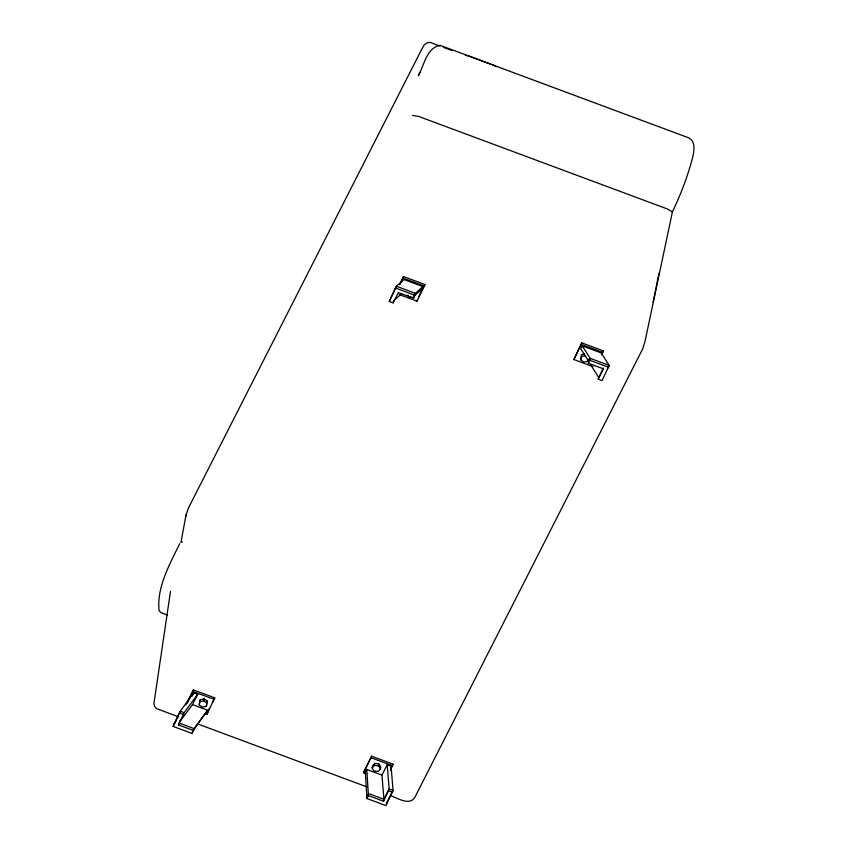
<?xml version="1.0" encoding="UTF-8"?>
<svg xmlns="http://www.w3.org/2000/svg" width="848" height="848" viewBox="0 0 848 848"><rect width="100%" height="100%" fill="white"/><g stroke="black" fill="none" stroke-linecap="round" stroke-linejoin="round"><path stroke-width="1.27" d="M170.48 591.448L153.88 703.819L154.696 706.575L156.626 708.663L178.896 716.942M439.995 46.078L430.106 42.4L427.286 42.697L424.212 44.891L422.156 48.431L188.489 507.931L186.019 514.895L180.953 542.508L182.341 541.777M192.464 704.593L207.601 710.221L194.033 728.612L192.178 733.509L173.151 726.429L180.242 711.228L193.821 692.848L197.701 694.289L192.464 704.593L179.638 721.955M173.151 726.429L180.242 711.228L184.122 712.67L197.701 694.289M193.673 730.584L178.525 724.945L178.886 722.973L194.033 728.612L193.037 730.563M178.525 724.945L184.122 712.67M187.228 703.056L193.397 689.89L214.767 697.84L206.838 714.472L204.463 713.581M192.178 733.509L192.538 731.538M199.227 704.9L200.213 699.77L204.092 698.869L207.315 701.137L206.35 706.267L202.481 707.168L199.227 704.9L199.587 702.939M200.213 699.77L199.852 701.741L203.732 700.84L206.954 703.109L207.315 701.137M203.732 700.84L204.092 698.869M206.35 706.267L206.711 704.296M206.838 714.472L209.488 708.218M389.274 301.432L396.366 286.232L403.987 279.554L423.014 286.624L421.53 289.55L413.898 296.238L413.538 298.21L398.401 292.571L393.154 302.874L389.274 301.432L396.366 286.232L415.382 293.313L423.014 286.624M393.154 302.874L393.514 300.902L401.146 294.224M400.33 283.995L403.563 276.586L424.933 284.536L417.015 301.178L399.207 294.542M413.538 298.21L415.382 293.313L414.396 295.263M417.015 301.178L417.311 299.535M366.082 773.715L363.707 772.835L364.004 771.192L371.636 756.204L392.995 764.154L390.356 770.408M363.707 772.835L371.636 756.204M372.124 767.949L372.484 765.977L374.784 763.444L378.929 763.921L380.794 766.952L380.434 768.924L378.155 771.479L374 770.98L372.124 767.949L374.424 765.415L374.784 763.444M381.95 775.093L387.197 764.79L391.076 766.232L393.048 790.4L385.957 805.6L366.93 798.519L365.329 772.38L366.813 769.465L381.95 775.093L383.921 799.261L383.561 801.233L368.414 795.594L366.813 769.465M380.434 768.924L378.568 765.882L378.929 763.921M383.561 801.233L389.158 788.958L387.197 764.79M592.869 366.601L573.873 359.531L581.802 342.899L603.172 350.849L601.698 354.803M573.873 359.531L581.802 342.899M588.183 359.107L587.759 361.216L583.89 362.117L580.657 359.838L581.018 357.877M584.526 354.04L581.622 354.708L581.262 356.679L585.141 355.778M582.226 345.867L601.253 352.938L609.161 365.403L602.069 380.604L598.19 379.162L603.426 368.859L588.289 363.22L590.134 358.333L582.226 345.867L580.732 348.782L588.65 361.259M588.289 363.22L590.134 358.333L609.161 365.403L607.486 368.71M598.19 379.162L603.204 368.032M658.949 273.3L653.13 302.248M185.648 516.888L186.019 514.895M580.657 359.838L581.622 354.708M419.93 72.26L418.35 75.663C424.127 65.508 426.533 47.647 440.186 45.368L688.841 137.885C695.593 141.234 694.162 150.594 692.858 156.573C687.993 175.631 680.912 194.086 672.432 211.82L672.135 212.297M185.776 704.879L193.397 689.89M399.461 284.663L403.563 276.586M192.136 696.155L193.821 692.848M179.469 721.828L180.635 719.539M207.601 710.221L193.291 730.51M212.424 702.451L214.767 697.84M418.488 297.224L424.933 284.536M367.29 796.548L368.774 793.622L383.921 799.261L389.158 788.958L393.048 790.4L386.317 803.628M366.93 798.519L368.414 795.594M390.652 768.765L392.995 764.154M601.412 354.316L603.172 350.849M179.681 543.663C169.791 564.259 156.551 587.187 159.085 610.634L161.014 612.68L167.194 614.98M173.511 724.457L175.78 721.394M415.488 295.009L413.199 297.542L409.054 297.065L407.803 295.04M412.541 115.434L418.636 116.42L667.291 208.937L672.432 211.82L644.946 341.733L642.667 348.92L415.382 796.314C410.421 806.766 397.617 798 390.44 795.647M465.457 55.48L468.022 55.714L493.769 65.296L495.889 66.801M374.424 765.415L378.568 765.882M443.705 47.456L452.355 50.679M403.266 278.229L424.636 286.179M581.495 344.542L602.864 352.492M395.995 288.203L415.022 295.284M589.773 360.294L608.8 367.375M193.1 691.523L214.459 699.473M371.329 757.836L392.698 765.786M179.882 713.2L183.762 714.641M388.797 790.93L392.677 792.371M197.446 723.853L366.93 786.902M590.632 364.725L598.55 377.19"/></g></svg>
